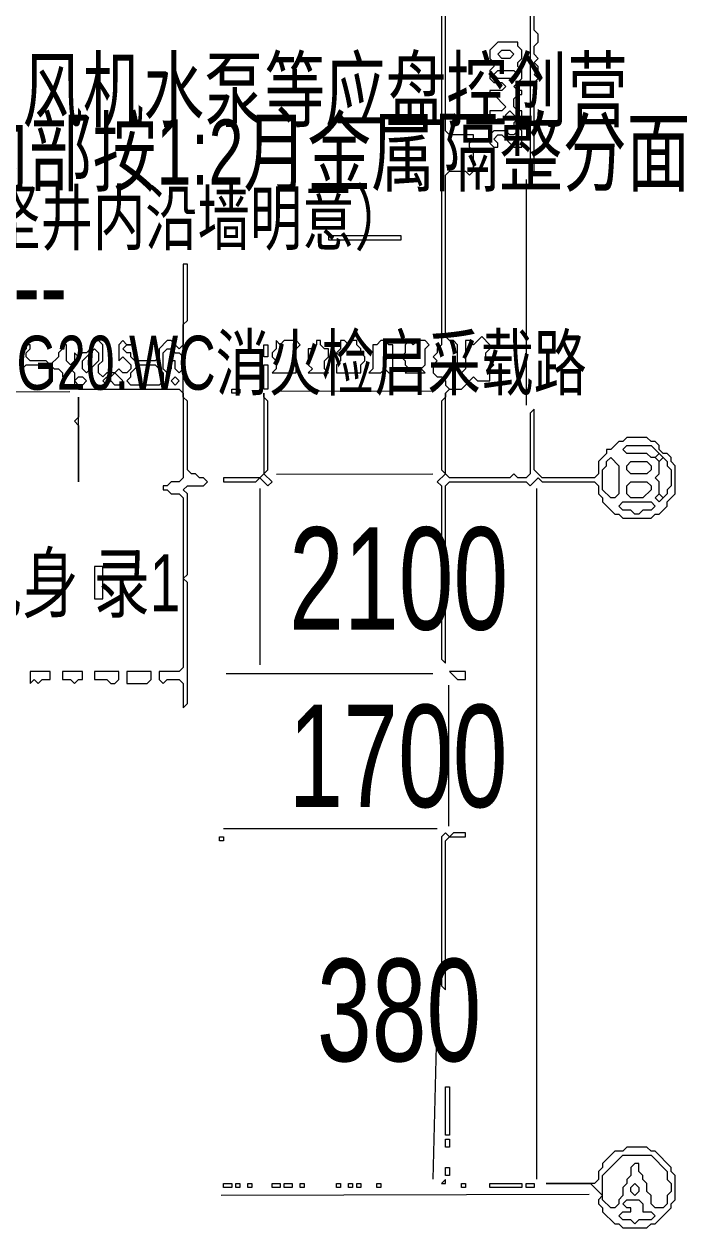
# Model space of a CAD drawing. Extents: x 10 to 1970, y 11 to 1392.
# Drawn here: x 1540.5 to 1704.9, y 503 to 801.5 of the extents above; entities that cross this region are included whole.
import ezdxf

# ---------------------------------------------------------------- set-up
doc = ezdxf.new("R2010")
doc.units = 0
for name, color, linetype, lineweight in [('OCR_TEXT', 6, 'Continuous', 0), ('TRACE_CURVE', 6, 'Continuous', 0), ('TRACE_STRAIGHT', 5, 'Continuous', 0), ('TRACE_TEXT_SYMBOL', 6, 'Continuous', 0)]:
    doc.layers.add(name, color=color, linetype=linetype, lineweight=lineweight)
doc.styles.add('wqy-unicode', font='wqy-unicode.lff')

msp = doc.modelspace()

# ---------------------------------------------------------------- linework, layer by layer
at = {"layer": 'TRACE_CURVE', "color": 6}
for points in [[(1644, 837), (1644, 722), (1643, 721), (1643, 720), (1642, 719), (1643, 718), (1642, 717), (1642, 715), (1643, 714), (1644, 714), (1645, 713), (1645, 712), (1646, 711), (1645, 710), (1645, 709), (1644, 708), (1644, 691), (1645, 690), (1643, 688), (1644, 687), (1644, 644), (1645, 643), (1645, 687), (1646, 688), (1665, 688), (1666, 687), (1668, 689), (1669, 688), (1682, 688), (1683, 687), (1683, 685), (1684, 684), (1684, 683), (1687, 680), (1688, 680), (1689, 679), (1696, 679), (1697, 680), (1698, 680), (1700, 682), (1700, 683), (1702, 685), (1702, 692), (1701, 693), (1701, 694), (1700, 695), (1699, 695), (1698, 696), (1698, 697), (1697, 698), (1696, 698), (1695, 699), (1690, 699), (1689, 698), (1688, 698), (1686, 696), (1685, 696), (1685, 695), (1683, 693), (1683, 690), (1682, 689), (1669, 689), (1667, 691)], [(1667, 691), (1667, 706), (1666, 705), (1666, 690), (1665, 689), (1663, 689), (1662, 690), (1661, 689), (1646, 689), (1645, 690), (1645, 710), (1646, 711), (1649, 711), (1652, 714), (1653, 713), (1656, 713), (1656, 716), (1657, 717), (1655, 719), (1655, 720), (1656, 721), (1656, 722), (1654, 724), (1652, 722), (1651, 723), (1650, 723), (1650, 716), (1649, 715), (1648, 716), (1648, 722), (1647, 723), (1646, 723), (1645, 724), (1645, 764), (1646, 765), (1650, 765), (1651, 764), (1652, 765), (1652, 770), (1651, 771), (1651, 772), (1652, 773), (1652, 774), (1646, 774), (1645, 775), (1645, 838)], [(1580, 742), (1580, 722), (1579, 721), (1577, 723), (1576, 723), (1574, 721), (1574, 719), (1573, 718), (1568, 718), (1567, 719), (1567, 720), (1566, 720), (1565, 721), (1566, 722), (1567, 722), (1566, 722), (1565, 723), (1564, 722), (1564, 718), (1565, 719), (1567, 717), (1567, 716), (1566, 715), (1565, 715), (1564, 716), (1563, 715), (1561, 715), (1560, 714), (1559, 715), (1559, 717), (1560, 718), (1560, 722), (1559, 723), (1558, 723), (1557, 722), (1557, 721), (1556, 720), (1555, 720), (1554, 719), (1553, 720), (1553, 718), (1552, 717), (1551, 718), (1551, 722), (1550, 722), (1550, 721), (1549, 720), (1549, 719), (1547, 717), (1546, 718), (1542, 718), (1541, 719), (1541, 720), (1542, 721), (1542, 722), (1541, 722), (1541, 721), (1540, 720)], [(1584, 689), (1583, 690), (1582, 690), (1581, 691), (1581, 708), (1580, 709), (1580, 727), (1581, 728), (1581, 742), (1580, 742)], [(1540, 716), (1541, 717), (1547, 717), (1548, 716), (1549, 716), (1550, 715), (1550, 714), (1551, 714), (1551, 715), (1552, 716), (1553, 715), (1553, 712), (1554, 711), (1579, 711), (1580, 710), (1580, 689), (1579, 688), (1577, 688), (1576, 687), (1575, 687), (1575, 686), (1576, 686), (1577, 685), (1579, 685), (1580, 684), (1580, 642), (1579, 641), (1574, 641), (1574, 639), (1575, 638), (1576, 639), (1579, 639), (1580, 638), (1580, 632), (1581, 633), (1581, 663), (1580, 664), (1581, 665), (1581, 685), (1580, 686), (1581, 687), (1585, 687), (1586, 688), (1585, 689), (1584, 689)]]:
    msp.add_lwpolyline(points, dxfattribs=at)
for points in [[(1558, 721), (1559, 720), (1559, 718), (1556, 715), (1555, 716), (1555, 718)], [(1575, 720), (1576, 721), (1577, 721), (1578, 720), (1579, 720), (1580, 719), (1580, 716), (1579, 715), (1578, 716), (1578, 718), (1577, 718), (1577, 716), (1576, 715), (1575, 716)], [(1569, 717), (1573, 717), (1575, 715), (1575, 713), (1574, 712), (1567, 712), (1566, 713), (1567, 714), (1567, 715)], [(1553, 713), (1554, 714), (1555, 714), (1556, 713), (1555, 712), (1554, 712)], [(1560, 713), (1561, 714), (1562, 713), (1561, 712)], [(1562, 714), (1563, 715), (1565, 713), (1564, 712), (1563, 712), (1562, 713)], [(1577, 713), (1578, 714), (1579, 713), (1578, 712)], [(1689, 696), (1690, 697), (1696, 697), (1698, 695), (1697, 694), (1696, 694), (1695, 695), (1690, 695)], [(1685, 693), (1686, 694), (1688, 692), (1688, 685), (1687, 684), (1686, 684), (1684, 686), (1684, 691), (1685, 692)], [(1690, 692), (1691, 693), (1695, 693), (1696, 692), (1696, 691), (1695, 690), (1691, 690), (1690, 691)], [(1697, 694), (1698, 695), (1699, 694), (1698, 693)], [(1698, 693), (1699, 694), (1700, 693), (1700, 692), (1701, 691), (1701, 687), (1700, 686), (1700, 685), (1699, 684), (1698, 685), (1698, 688), (1697, 689), (1698, 690)], [(1690, 687), (1691, 688), (1695, 688), (1696, 687), (1696, 686), (1694, 684), (1691, 684), (1690, 685)], [(1697, 684), (1698, 685), (1699, 684), (1698, 683)], [(1688, 682), (1689, 683), (1696, 683), (1697, 682), (1696, 681), (1694, 681), (1693, 680), (1692, 680), (1691, 681), (1689, 681)]]:
    msp.add_lwpolyline(points, close=True, dxfattribs=at)
at = {"layer": 'TRACE_STRAIGHT', "color": 5}
for p, q in [((1665, 763), (1665, 707)), ((1603.12, 710.52), (1641.88, 710.51)), ((1506.87, 710.31), (1551.88, 710.37)), ((1603.12, 689.93), (1641.88, 689.99)), ((1599.05, 642.62), (1599.06, 686.38)), ((1667.65, 515.12), (1667.67, 686.38)), ((1590.62, 640.44), (1641.87, 640.46)), ((1645.88, 602.62), (1645.88, 637.62)), ((1590, 602), (1643, 602)), ((1641.93, 515.12), (1643.14, 561.37)), ((1589.37, 511.15), (1680.63, 511.34))]:
    msp.add_line(p, q, dxfattribs=at)
at = {"layer": 'TRACE_TEXT_SYMBOL', "color": 6}
for points in [[(1666, 818), (1666, 765), (1667, 764), (1667, 787), (1668, 788), (1667, 789), (1668, 790), (1668, 791), (1667, 792), (1668, 793), (1667, 794), (1667, 796), (1668, 797), (1668, 799), (1667, 800), (1667, 805), (1668, 806), (1667, 807), (1667, 816), (1666, 817)], [(1658, 797), (1656, 795), (1656, 793), (1657, 792), (1657, 791), (1656, 790), (1656, 788), (1657, 787), (1659, 787), (1660, 786), (1659, 785), (1656, 785), (1656, 784), (1657, 784), (1660, 781), (1659, 780), (1656, 780), (1656, 777), (1657, 777), (1658, 778), (1660, 778), (1660, 779), (1661, 780), (1663, 778), (1662, 777), (1662, 776), (1663, 775), (1662, 774), (1661, 774), (1660, 775), (1657, 775), (1656, 774), (1656, 772), (1657, 771), (1658, 771), (1658, 772), (1657, 773), (1658, 774), (1659, 774), (1662, 771), (1664, 771), (1664, 775), (1663, 776), (1664, 777), (1664, 780), (1663, 780), (1662, 781), (1662, 783), (1663, 784), (1664, 784), (1664, 785), (1663, 785), (1662, 786), (1664, 788), (1664, 790), (1663, 791), (1663, 792), (1664, 793), (1664, 795), (1663, 796), (1663, 797)], [(1658, 794), (1659, 795), (1661, 795), (1662, 794), (1661, 793), (1659, 793)], [(1657, 789), (1658, 790), (1662, 790), (1663, 789), (1662, 788), (1658, 788)], [(1616, 749), (1616, 748), (1634, 748), (1634, 749)], [(1603, 723), (1603, 721), (1602, 720), (1602, 719), (1603, 718), (1603, 716), (1602, 715), (1608, 715), (1608, 721), (1609, 722), (1608, 723), (1605, 723), (1604, 722)], [(1613, 723), (1613, 722), (1612, 721), (1611, 721), (1611, 717), (1612, 716), (1611, 715), (1616, 715), (1615, 716), (1615, 718), (1616, 719), (1616, 721), (1615, 721), (1614, 722), (1614, 723)], [(1619, 723), (1619, 721), (1618, 720), (1619, 719), (1619, 718), (1618, 717), (1618, 715), (1624, 715), (1624, 717), (1625, 718), (1625, 719), (1624, 720), (1624, 721), (1623, 722), (1623, 723), (1622, 723), (1621, 722), (1620, 723)], [(1629, 723), (1628, 722), (1627, 722), (1627, 716), (1626, 715), (1629, 715), (1630, 716), (1631, 715), (1632, 715), (1632, 722), (1631, 722), (1630, 723)], [(1636, 723), (1635, 722), (1635, 720), (1634, 719), (1635, 718), (1635, 717), (1636, 716), (1635, 715), (1640, 715), (1639, 716), (1640, 717), (1640, 721), (1641, 722), (1640, 723), (1638, 723), (1637, 722)], [(1600, 722), (1601, 722), (1601, 719), (1600, 719)], [(1600, 717), (1601, 717), (1601, 711), (1600, 711)], [(1592, 711), (1594, 711), (1594, 710), (1592, 710)], [(1554, 709), (1554, 704), (1553, 703), (1554, 702), (1554, 688)], [(1600, 710), (1600, 690), (1599, 689), (1590, 689), (1590, 688), (1598, 688), (1599, 689), (1601, 687), (1602, 688), (1600, 690), (1601, 691), (1601, 708), (1600, 709)], [(1558, 667), (1558, 659), (1560, 659), (1560, 667)], [(1542, 641), (1542, 638), (1543, 639), (1544, 638), (1545, 639), (1547, 639), (1547, 641)], [(1550, 641), (1550, 639), (1552, 639), (1553, 638), (1554, 639), (1555, 639), (1555, 641)], [(1558, 641), (1558, 639), (1561, 639), (1562, 638), (1563, 638), (1564, 639), (1564, 641)], [(1566, 641), (1566, 638), (1571, 638), (1572, 639), (1572, 641)], [(1646, 641), (1648, 639), (1650, 639), (1650, 641)], [(1589, 600), (1590, 600), (1590, 599), (1589, 599)], [(1645, 601), (1644, 600), (1644, 563), (1645, 562), (1645, 599), (1646, 600), (1650, 600), (1650, 601), (1647, 601), (1646, 600)], [(1645, 538), (1646, 538), (1646, 526), (1645, 526)], [(1645, 525), (1646, 525), (1646, 523), (1645, 523)], [(1690, 523), (1689, 522), (1687, 522), (1684, 519), (1684, 518), (1683, 517), (1683, 515), (1682, 514), (1670, 514), (1681, 514), (1684, 511), (1683, 510), (1683, 509), (1684, 508), (1684, 507), (1687, 504), (1688, 504), (1689, 503), (1695, 503), (1696, 504), (1697, 504), (1701, 508), (1701, 509), (1702, 510), (1702, 516), (1701, 517), (1701, 518), (1697, 522), (1696, 522), (1695, 523)], [(1689, 521), (1696, 521), (1700, 517), (1700, 515), (1701, 514), (1701, 512), (1700, 511), (1700, 509), (1699, 508), (1697, 508), (1696, 509), (1696, 511), (1695, 512), (1695, 514), (1694, 515), (1694, 516), (1693, 517), (1693, 519), (1692, 519), (1691, 518), (1691, 516), (1690, 515), (1690, 514), (1689, 513), (1689, 511), (1688, 510), (1688, 509), (1687, 508), (1686, 508), (1684, 510), (1684, 516)], [(1645, 518), (1646, 518), (1646, 516), (1645, 516)], [(1590, 514), (1592, 514), (1592, 513), (1590, 513)], [(1593, 514), (1594, 514), (1594, 513), (1593, 513)], [(1596, 514), (1597, 514), (1597, 513), (1596, 513)], [(1602, 514), (1604, 514), (1604, 513), (1602, 513)], [(1605, 514), (1607, 514), (1607, 513), (1605, 513)], [(1609, 514), (1610, 514), (1610, 513), (1609, 513)], [(1618, 514), (1619, 514), (1619, 513), (1618, 513)], [(1621, 514), (1622, 514), (1622, 513), (1621, 513)], [(1623, 514), (1624, 514), (1624, 513), (1623, 513)], [(1628, 514), (1629, 514), (1629, 513), (1628, 513)], [(1645, 515), (1644, 514), (1645, 514)], [(1649, 514), (1650, 514), (1650, 513), (1649, 513)], [(1656, 514), (1664, 514), (1664, 513), (1656, 513)], [(1665, 514), (1667, 514), (1667, 513), (1665, 513)], [(1691, 513), (1692, 514), (1693, 513), (1693, 512), (1692, 511), (1691, 512)], [(1689, 509), (1690, 510), (1693, 510), (1694, 509), (1694, 507), (1696, 507), (1697, 506), (1696, 505), (1693, 505), (1692, 504), (1691, 505), (1689, 505), (1688, 506), (1689, 507), (1691, 507), (1691, 508), (1690, 508)]]:
    msp.add_lwpolyline(points, close=True, dxfattribs=at)

# ---------------------------------------------------------------- texts
at = {"layer": 'OCR_TEXT', "color": 6, "style": 'wqy-unicode'}
for s, height, width, p in [('100x100防火热槽，风机水泵等应盘控创营', 15.2931, 0.72, (1408.49, 777.58)), ('400x100防火线槽，内部按1:2月金属隔整分面', 16.1263, 0.72, (1387.06, 761.72)), ('弹见系统坚井内沿墙明意）', 13.2137, 0.72, (1479.72, 746.88)), ('-I----', 19.085, 0.790685, (1512, 727)), ('NH-BV-4x2.5-G20.WC消火检启采载路', 13.3858, 0.72, (1458.4, 710.83)), ('2100', 25.38, 0.72, (1606.23, 651.34)), ('空免身 录1', 14.173, 0.72, (1512.21, 655.86)), ('1700', 25.38, 0.72, (1606.06, 607.34)), ('380', 25.38, 0.72, (1613.14, 544.34))]:
    msp.add_text(s, height=height, dxfattribs=dict(at, width=width)).set_placement(p)

doc.saveas('drawing.dxf')
